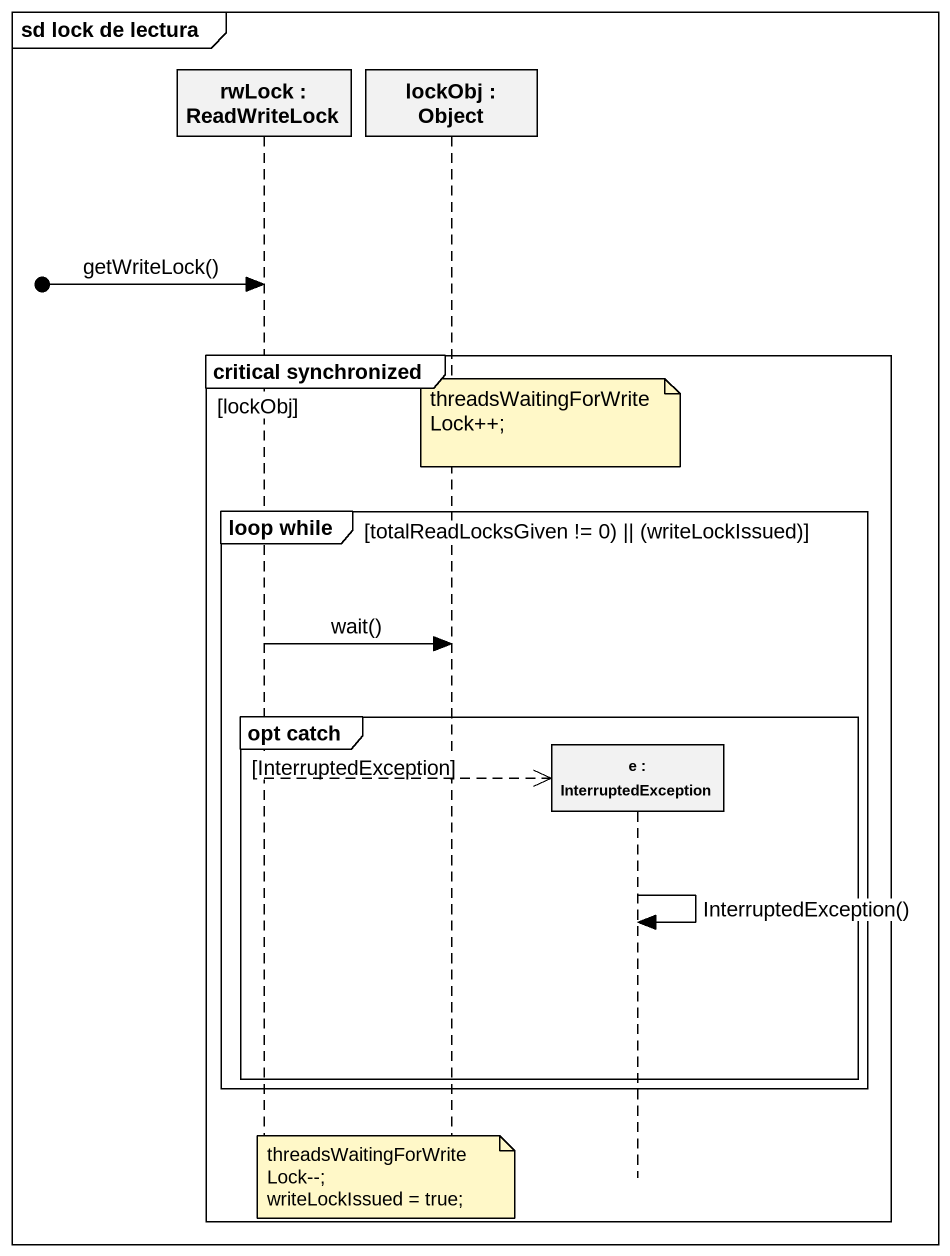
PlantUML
@startuml
mainframe sd lock de lectura
hide footbox
participant "rwLock : ReadWriteLock" as rwLock
participant "lockObj : Object" as lockObj
participant "e : InterruptedException" as e

[o-> rwLock : getWriteLock()
group critical synchronized [lockObj]
  note over e : threadsWaitingForWriteLock++;
  group loop while [totalReadLocksGiven != 0) || (writeLockIssued)]
    rwLock -> lockObj : wait()
    group opt catch [InterruptedException]
      rwLock -->> e **
      e -> e : InterruptedException()
    end
  end
  note over lockObj
    threadsWaitingForWriteLock--;
    writeLockIssued = true;
  end note
end
@enduml
